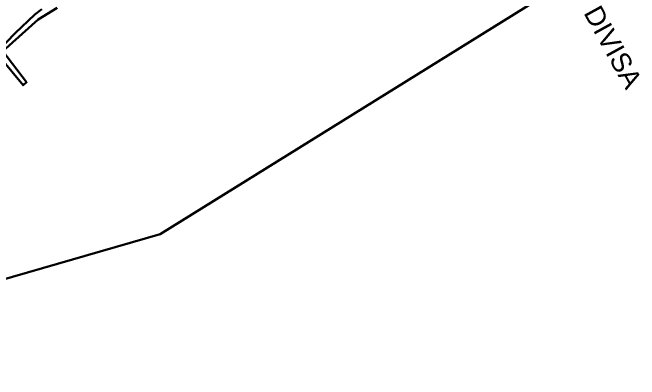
# Model space of a CAD drawing. Extents: x -289 to 361868, y -200 to 7352041.
# Drawn here: x 361511.7 to 361672.9, y 7351522.2 to 7351616.7 of the extents above; entities that cross this region are included whole.
import ezdxf
from ezdxf.enums import TextEntityAlignment as Align

# ---------------------------------------------------------------- set-up
doc = ezdxf.new("R2010")
doc.units = 0
doc.layers.add('quadrasultima', color=250, linetype='Continuous')
doc.layers.add('ZZ-Carimbo Texto', color=7, linetype='Continuous')
doc.styles.add('CARIMBO', font='arial.ttf', dxfattribs={"height": 2})

msp = doc.modelspace()

# ---------------------------------------------------------------- linework, layer by layer
at = {"layer": 'quadrasultima', "color": 5, "linetype": 'ByBlock', "lineweight": 30}
for points in [[(361654.46, 7351624.82), (361549.72, 7351559.61), (361420.3, 7351522.18)], [(361654.46, 7351624.82), (361549.72, 7351559.61), (361420.3, 7351522.18)], [(361519.25, 7351617.57), (361517.49, 7351616.2), (361512.45, 7351611.32), (361507.78, 7351606.65), (361502.62, 7351601.75), (361503.46, 7351600.54), (361508.64, 7351605.05), (361514.44, 7351597.93), (361515.35, 7351598.74), (361509.22, 7351606.72), (361518.33, 7351614.89), (361523.2, 7351617.88)], [(361519.25, 7351617.57), (361517.49, 7351616.2), (361512.45, 7351611.32), (361507.78, 7351606.65), (361502.62, 7351601.75), (361503.46, 7351600.54), (361508.64, 7351605.05), (361514.44, 7351597.93), (361515.35, 7351598.74), (361509.22, 7351606.72), (361518.33, 7351614.89), (361523.2, 7351617.88)]]:
    msp.add_lwpolyline(points, dxfattribs=at)

# ---------------------------------------------------------------- texts
at = {"layer": 'ZZ-Carimbo Texto', "style": 'CARIMBO'}
msp.add_text('DIVISA', height=5, rotation=298.8288, dxfattribs=at).set_placement((361666.17, 7351607.79), align=Align.MIDDLE_CENTER)
msp.add_text('DIVISA', height=5, rotation=298.8288, dxfattribs=at).set_placement((361666.17, 7351607.79), align=Align.MIDDLE_CENTER)
msp.add_text('DIVISA', height=5, rotation=298.8288, dxfattribs=at).set_placement((361666.17, 7351607.79), align=Align.MIDDLE_CENTER)

doc.saveas('drawing.dxf')
